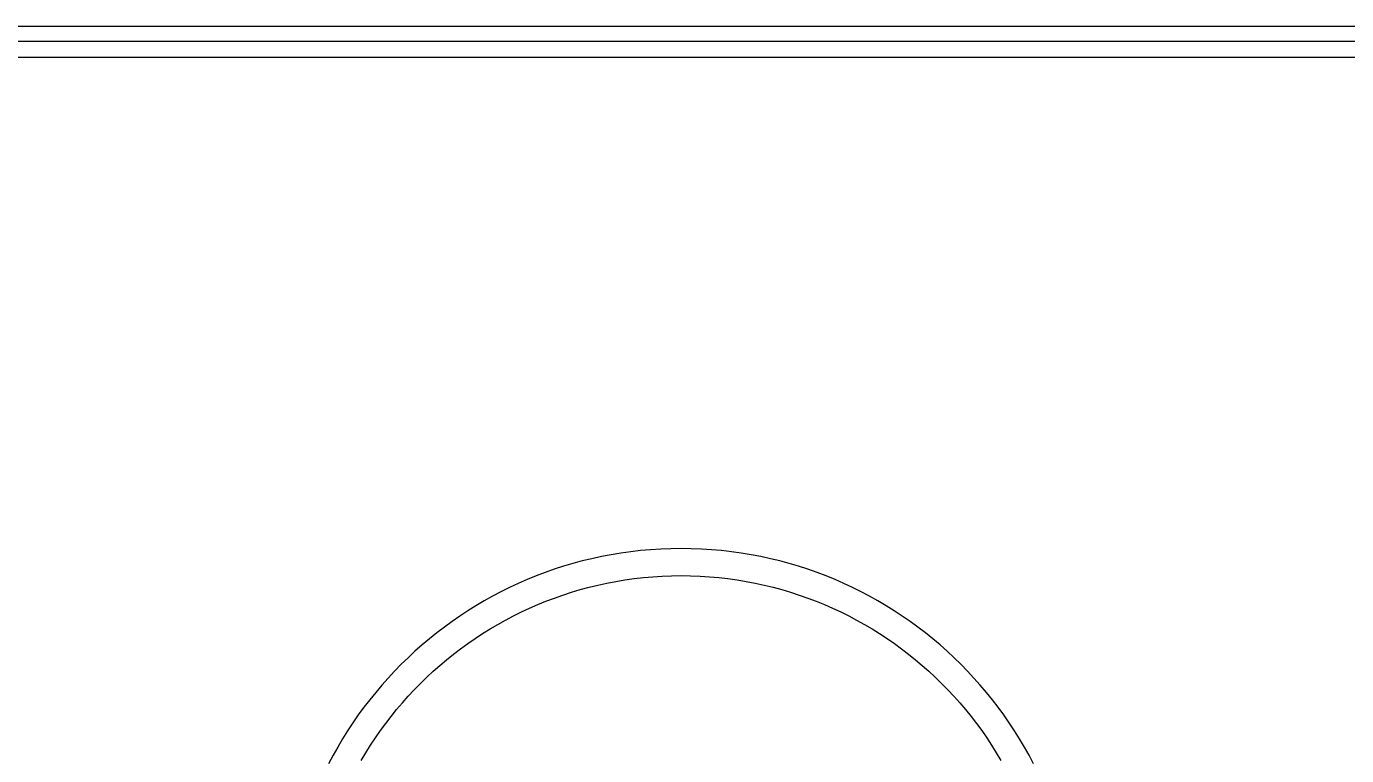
# Model space of a CAD drawing. Header units: millimetres. Extents: x -208 to 4974, y -28 to 3137.
# Drawn here: x 639.8 to 729.8, y 2816.1 to 2865.9 of the extents above; entities that cross this region are included whole.
import ezdxf

# ---------------------------------------------------------------- set-up
doc = ezdxf.new("R2010")
doc.units = ezdxf.units.MM
doc.layers.add('ZANO_R', color=7, linetype='Continuous', lineweight=0)
doc.layers.add('ZANO_W', color=1, linetype='Continuous', lineweight=0)
doc.styles.add('Arial', font='arial.ttf')
doc.styles.get("Standard").update_dxf_attribs({"font": 'ARIALUNI.TTF'})
doc.dimstyles.new('pl i ang', dxfattribs={"dimtxt": 50, "dimasz": 50, "dimexe": 1.25, "dimexo": 0.625, "dimgap": 10, "dimtad": 1, "dimtoh": 1, "dimtxsty": 'Standard', "dimcen": 2.5, "dimclrd": 1, "dimclre": 1, "dimclrt": 1, "dimadec": 0, "dimazin": 0, "dimtfac": 1, "dimtmove": 0, "dimatfit": 3, "dimfxl": 1, "dimarcsym": 1})

# ---------------------------------------------------------------- blocks, each defined once
blk = doc.blocks.new('*D507')
at = {"layer": 'ZANO_W', "color": 1, "lineweight": -2}
blk.add_arc((4072.525, 2413.738), 150.809, 99.55169, 164.75824, dxfattribs=at)
at = {"layer": 'ZANO_W', "color": 1}
for points in [[(4047.725, 2555.793), (4047.276, 2569.119), (4087.477, 2563.804)], [(3920.413, 2454.268), (3933.628, 2452.5), (3921.716, 2413.738)]]:
    blk.add_solid(points, dxfattribs=at)
at = {"layer": 'ZANO_W', "color": 1, "insert": (3950.719, 2548.283), "char_height": 40, "attachment_point": 5, "rotation": 42.15496, "style": 'Arial'}
blk.add_mtext('96%%d', dxfattribs=at)

msp = doc.modelspace()

# ---------------------------------------------------------------- linework, layer by layer
at = {"layer": 'ZANO_R'}
for p, q in [((2743.872, 2865.858), (262.7, 2865.858)), ((262.286, 2864.858), (2744.286, 2864.858)), ((2750.087, 2863.738), (259.401, 2863.738)), ((679.63, 2829.84), (678.969, 2829.713)), ((680.297, 2829.95), (679.63, 2829.84)), ((680.97, 2830.044), (680.297, 2829.95)), ((681.647, 2830.122), (680.97, 2830.044)), ((682.329, 2830.182), (681.647, 2830.122)), ((683.016, 2830.226), (682.329, 2830.182)), ((683.708, 2830.252), (683.016, 2830.226)), ((684.404, 2830.261), (683.708, 2830.252)), ((685.099, 2830.252), (684.404, 2830.261)), ((685.791, 2830.226), (685.099, 2830.252)), ((686.478, 2830.182), (685.791, 2830.226)), ((687.16, 2830.122), (686.478, 2830.182)), ((687.838, 2830.044), (687.16, 2830.122)), ((688.51, 2829.95), (687.838, 2830.044)), ((689.177, 2829.84), (688.51, 2829.95)), ((689.838, 2829.713), (689.177, 2829.84)), ((676.384, 2829.049), (675.753, 2828.844)), ((677.021, 2829.238), (676.384, 2829.049)), ((677.664, 2829.412), (677.021, 2829.238)), ((678.313, 2829.57), (677.664, 2829.412)), ((678.969, 2829.713), (678.313, 2829.57)), ((690.494, 2829.57), (689.838, 2829.713)), ((691.144, 2829.412), (690.494, 2829.57)), ((691.787, 2829.238), (691.144, 2829.412)), ((692.424, 2829.049), (691.787, 2829.238)), ((693.054, 2828.844), (692.424, 2829.049)), ((673.904, 2828.142), (673.303, 2827.879)), ((674.513, 2828.391), (673.904, 2828.142)), ((675.13, 2828.625), (674.513, 2828.391)), ((675.753, 2828.844), (675.13, 2828.625)), ((679.342, 2827.902), (679.958, 2828.02)), ((679.958, 2828.02), (680.579, 2828.123)), ((680.579, 2828.123), (681.205, 2828.211)), ((681.205, 2828.211), (681.836, 2828.283)), ((681.836, 2828.283), (682.472, 2828.339)), ((682.472, 2828.339), (683.112, 2828.38)), ((683.112, 2828.38), (683.756, 2828.404)), ((683.756, 2828.404), (684.404, 2828.412)), ((684.404, 2828.412), (685.052, 2828.404)), ((685.052, 2828.404), (685.696, 2828.38)), ((685.696, 2828.38), (686.336, 2828.339)), ((686.336, 2828.339), (686.971, 2828.283)), ((686.971, 2828.283), (687.602, 2828.211)), ((687.602, 2828.211), (688.228, 2828.123)), ((688.228, 2828.123), (688.849, 2828.02)), ((688.849, 2828.02), (689.465, 2827.902)), ((693.678, 2828.625), (693.054, 2828.844)), ((694.294, 2828.391), (693.678, 2828.625)), ((694.904, 2828.142), (694.294, 2828.391)), ((695.505, 2827.879), (694.904, 2828.142)), ((672.123, 2827.312), (671.545, 2827.007)), ((672.709, 2827.602), (672.123, 2827.312)), ((673.303, 2827.879), (672.709, 2827.602)), ((676.347, 2827.093), (676.934, 2827.284)), ((676.934, 2827.284), (677.528, 2827.46)), ((677.528, 2827.46), (678.127, 2827.622)), ((678.127, 2827.622), (678.732, 2827.769)), ((678.732, 2827.769), (679.342, 2827.902)), ((689.465, 2827.902), (690.076, 2827.769)), ((690.076, 2827.769), (690.681, 2827.622)), ((690.681, 2827.622), (691.28, 2827.46)), ((691.28, 2827.46), (691.873, 2827.284)), ((691.873, 2827.284), (692.46, 2827.093)), ((696.099, 2827.602), (695.505, 2827.879)), ((696.685, 2827.312), (696.099, 2827.602)), ((697.263, 2827.007), (696.685, 2827.312)), ((670.414, 2826.358), (669.862, 2826.014)), ((670.975, 2826.689), (670.414, 2826.358)), ((671.545, 2827.007), (670.975, 2826.689)), ((674.065, 2826.195), (674.625, 2826.439)), ((674.625, 2826.439), (675.193, 2826.671)), ((675.193, 2826.671), (675.767, 2826.889)), ((675.767, 2826.889), (676.347, 2827.093)), ((692.46, 2827.093), (693.041, 2826.889)), ((693.041, 2826.889), (693.615, 2826.671)), ((693.615, 2826.671), (694.182, 2826.439)), ((694.182, 2826.439), (694.743, 2826.195)), ((697.833, 2826.689), (697.263, 2827.007)), ((698.394, 2826.358), (697.833, 2826.689)), ((698.946, 2826.014), (698.394, 2826.358)), ((669.318, 2825.658), (668.784, 2825.288)), ((669.862, 2826.014), (669.318, 2825.658)), ((671.897, 2825.086), (672.428, 2825.382)), ((672.428, 2825.382), (672.966, 2825.666)), ((672.966, 2825.666), (673.512, 2825.937)), ((673.512, 2825.937), (674.065, 2826.195)), ((694.743, 2826.195), (695.296, 2825.937)), ((695.296, 2825.937), (695.842, 2825.666)), ((695.842, 2825.666), (696.38, 2825.382)), ((696.38, 2825.382), (696.911, 2825.086)), ((699.49, 2825.658), (698.946, 2826.014)), ((700.024, 2825.288), (699.49, 2825.658)), ((667.745, 2824.512), (667.239, 2824.107)), ((668.26, 2824.906), (667.745, 2824.512)), ((668.784, 2825.288), (668.26, 2824.906)), ((670.354, 2824.125), (670.86, 2824.458)), ((670.86, 2824.458), (671.375, 2824.778)), ((671.375, 2824.778), (671.897, 2825.086)), ((696.911, 2825.086), (697.433, 2824.778)), ((697.433, 2824.778), (697.948, 2824.458)), ((697.948, 2824.458), (698.454, 2824.125)), ((700.548, 2824.906), (700.024, 2825.288)), ((701.064, 2824.512), (700.548, 2824.906)), ((701.569, 2824.107), (701.064, 2824.512)), ((666.744, 2823.689), (666.259, 2823.26)), ((667.239, 2824.107), (666.744, 2823.689)), ((669.368, 2823.426), (669.857, 2823.781)), ((669.857, 2823.781), (670.354, 2824.125)), ((698.454, 2824.125), (698.951, 2823.781)), ((698.951, 2823.781), (699.44, 2823.426)), ((702.064, 2823.689), (701.569, 2824.107)), ((702.549, 2823.26), (702.064, 2823.689)), ((665.785, 2822.82), (665.321, 2822.368)), ((666.259, 2823.26), (665.785, 2822.82)), ((667.957, 2822.292), (668.418, 2822.681)), ((668.418, 2822.681), (668.889, 2823.059)), ((668.889, 2823.059), (669.368, 2823.426)), ((699.44, 2823.426), (699.919, 2823.059)), ((699.919, 2823.059), (700.39, 2822.681)), ((700.39, 2822.681), (700.851, 2822.292)), ((703.023, 2822.82), (702.549, 2823.26)), ((703.487, 2822.368), (703.023, 2822.82)), ((664.868, 2821.906), (664.427, 2821.433)), ((665.321, 2822.368), (664.868, 2821.906)), ((667.064, 2821.482), (667.505, 2821.892)), ((667.505, 2821.892), (667.957, 2822.292)), ((700.851, 2822.292), (701.303, 2821.892)), ((701.303, 2821.892), (701.745, 2821.482)), ((703.94, 2821.906), (703.487, 2822.368)), ((704.382, 2821.433), (703.94, 2821.906)), ((663.996, 2820.949), (663.577, 2820.456)), ((664.427, 2821.433), (663.996, 2820.949)), ((666.21, 2820.631), (666.632, 2821.062)), ((666.632, 2821.062), (667.064, 2821.482)), ((701.745, 2821.482), (702.177, 2821.062)), ((702.177, 2821.062), (702.598, 2820.631)), ((704.812, 2820.949), (704.382, 2821.433)), ((705.231, 2820.456), (704.812, 2820.949)), ((663.17, 2819.952), (662.775, 2819.438)), ((663.577, 2820.456), (663.17, 2819.952)), ((665.398, 2819.74), (665.798, 2820.191)), ((665.798, 2820.191), (666.21, 2820.631)), ((702.598, 2820.631), (703.01, 2820.191)), ((703.01, 2820.191), (703.411, 2819.74)), ((705.638, 2819.952), (705.231, 2820.456)), ((706.033, 2819.438), (705.638, 2819.952)), ((662.775, 2819.438), (662.392, 2818.915)), ((664.628, 2818.812), (665.008, 2819.281)), ((665.008, 2819.281), (665.398, 2819.74)), ((703.411, 2819.74), (703.801, 2819.281)), ((703.801, 2819.281), (704.18, 2818.812)), ((706.416, 2818.915), (706.033, 2819.438)), ((662.022, 2818.383), (661.664, 2817.841)), ((662.392, 2818.915), (662.022, 2818.383)), ((663.904, 2817.846), (664.26, 2818.333)), ((664.26, 2818.333), (664.628, 2818.812)), ((704.18, 2818.812), (704.548, 2818.333)), ((704.548, 2818.333), (704.905, 2817.846)), ((706.787, 2818.383), (706.416, 2818.915)), ((707.145, 2817.841), (706.787, 2818.383)), ((661.319, 2817.291), (660.987, 2816.731)), ((661.664, 2817.841), (661.319, 2817.291)), ((663.225, 2816.846), (663.559, 2817.35)), ((663.559, 2817.35), (663.904, 2817.846)), ((704.905, 2817.846), (705.25, 2817.35)), ((705.25, 2817.35), (705.583, 2816.846)), ((707.49, 2817.291), (707.145, 2817.841)), ((707.822, 2816.731), (707.49, 2817.291)), ((660.987, 2816.731), (660.668, 2816.164)), ((662.595, 2815.812), (662.904, 2816.333)), ((662.904, 2816.333), (663.225, 2816.846)), ((705.583, 2816.846), (705.905, 2816.333)), ((705.905, 2816.333), (706.214, 2815.812)), ((708.141, 2816.164), (707.822, 2816.731)), ((660.668, 2816.164), (660.362, 2815.587)), ((708.446, 2815.587), (708.141, 2816.164))]:
    msp.add_line(p, q, dxfattribs=at)

# ---------------------------------------------------------------- dimensions: what is measured, and where the dimension line sits
at = {"layer": 'ZANO_W'}
dim = msp.add_angular_dim_2l(base=(4005.926, 2549.045), line1=((60.871, 2413.738), (4937.165, 2413.738)), line2=((4072.591, 2414.397), (4116.408, 2854.158)), dimstyle='pl i ang', override={"dimtxt": 40, "dimasz": 40, "dimexe": 10, "dimexo": 10, "dimtoh": 0, "dimdec": 0, "dimtxsty": 'Arial', "dimtdec": 0, "dimtmove": 1}, dxfattribs=at)
dim.commit()
dim.dimension.update_dxf_attribs({"geometry": '*D507', "text_midpoint": (3950.719, 2548.283)})

doc.saveas('drawing.dxf')
